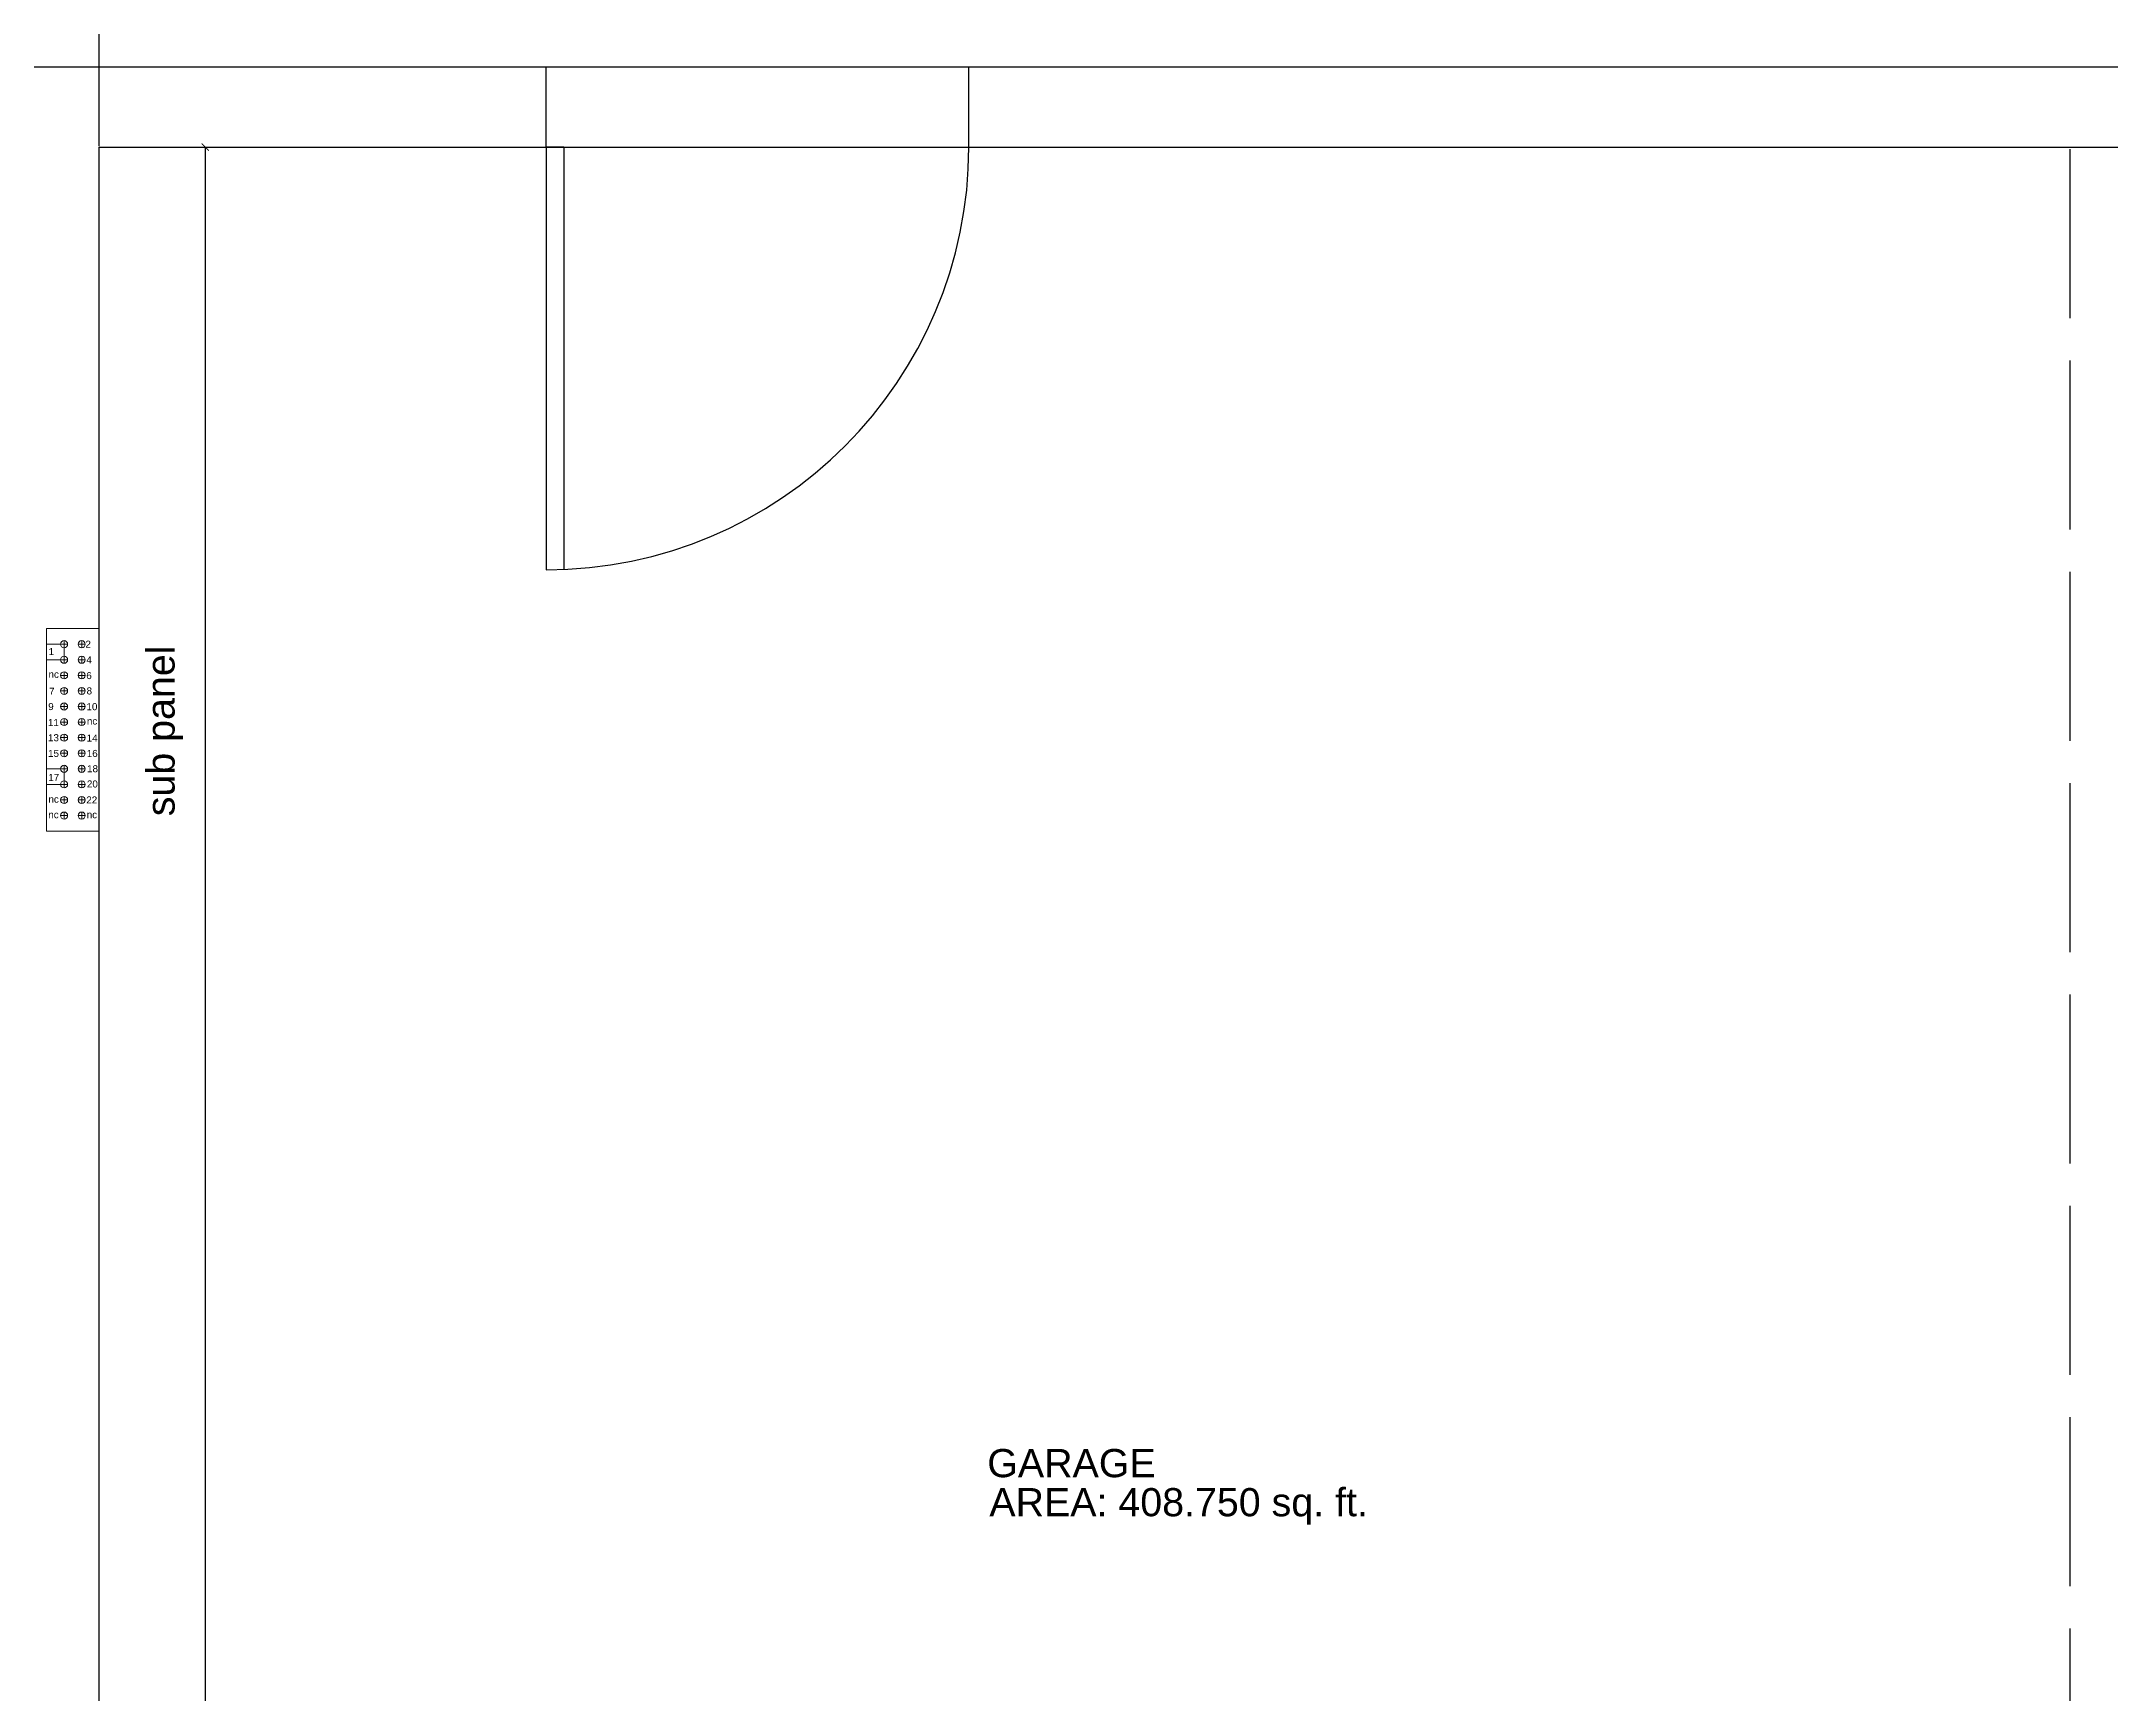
# Model space of a CAD drawing. Header units: inches. Extents: x -467 to 16, y 495 to 1144.
# Drawn here: x -272.2 to -125.3, y 962 to 1079.3 of the extents above; entities that cross this region are included whole.
import ezdxf

# ---------------------------------------------------------------- set-up
doc = ezdxf.new("R2010")
doc.units = ezdxf.units.IN
doc.header["$MEASUREMENT"] = 0
doc.header["$PDMODE"] = 35
doc.linetypes.add('ACAD_ISO02W100', pattern=[15, 12, -3])
doc.layers.get('0').update_dxf_attribs({"color": 1, "lineweight": 9})
doc.layers.get('Defpoints').update_dxf_attribs({"lineweight": 9})
for name, color, linetype, lineweight in [('A101-Dimensions', 7, 'Continuous', 9), ('A101-Floorplan-1st-floor', 7, 'Continuous', 9), ('A101-Text', 7, 'Continuous', 9)]:
    doc.layers.add(name, color=color, linetype=linetype, lineweight=lineweight)
doc.styles.add('Small', font='Arial.ttf', dxfattribs={"height": 0.125})
doc.styles.get("Standard").update_dxf_attribs({"font": 'Arial.ttf', "height": 2})
doc.dimstyles.get("Standard").update_dxf_attribs({"dimtxt": 0.18, "dimasz": 0.5, "dimexe": 0.18, "dimexo": 0.0625, "dimgap": 0.09, "dimtad": 0, "dimtoh": 1, "dimdec": 3, "dimzin": 0, "dimdsep": 46, "dimlunit": 4, "dimtxsty": 'Standard', "dimblk": 'ARCHTICK', "dimblk1": 'ARCHTICK', "dimblk2": 'ARCHTICK', "dimcen": 0.09, "dimadec": 1, "dimazin": 0, "dimtfac": 1, "dimtdec": 3, "dimtofl": 0, "dimtmove": 0, "dimatfit": 3, "dimfxl": 1, "dimtolj": 1, "dimtzin": 0, "dimarcsym": 0})

# ---------------------------------------------------------------- blocks, each defined once
blk = doc.blocks.new('garage-door-exit-to-trailer')
at = {"layer": 'A101-Floorplan-1st-floor', "lineweight": 30}
for p, q in [((0, 0), (0, -30)), ((1.25, 0), (0, 0)), ((1.25, 0), (1.25, -29.97))]:
    blk.add_line(p, q, dxfattribs=at)
blk.add_arc((0, 0), 30, 270, 0, dxfattribs=at)
blk = doc.blocks.new('_ArchTick')
at = {"color": 0, "linetype": 'ByBlock', "lineweight": 30, "const_width": 0.15}
blk.add_lwpolyline([(-0.5, -0.5), (0.5, 0.5)], dxfattribs=at)
blk = doc.blocks.new('*D184')
at = {"layer": 'A101-Dimensions', "color": 0, "lineweight": -2, "transparency": 16777216}
for p, q in [((-268.01, 1071.75), (-260.37, 1071.75)), ((-260.55, 1071.75), (-260.55, 946.79)), ((-260.55, 814.74), (-260.55, 939.7)), ((-268.01, 814.74), (-260.37, 814.74))]:
    blk.add_line(p, q, dxfattribs=at)
at = {"layer": 'Defpoints', "color": 0, "lineweight": 5, "transparency": 16777216}
for p in [(-268.07, 1071.75), (-268.07, 814.74), (-260.55, 814.74)]:
    blk.add_point(p, dxfattribs=at)
at = {"layer": 'A101-Dimensions', "color": 0, "lineweight": -2, "transparency": 16777216, "xscale": 0.5, "yscale": 0.5, "zscale": 0.5}
for p, rotation in [((-260.55, 1071.75), 90), ((-260.55, 814.74), 270)]:
    blk.add_blockref('_ArchTick', p, dxfattribs=dict(at, rotation=rotation))
at = {"layer": 'A101-Dimensions', "color": 0, "lineweight": 5, "transparency": 16777216, "insert": (-260.55, 943.25), "char_height": 2, "attachment_point": 5, "rotation": 90}
blk.add_mtext('\\A1;21\'-5"', dxfattribs=at)
blk = doc.blocks.new('*D194')
at = {"layer": 'A101-Dimensions', "color": 0, "lineweight": -2, "transparency": 16777216}
for p, q in [((-268.07, 1071.81), (-268.07, 1082.89)), ((-268.07, 1082.71), (-150.75, 1082.71)), ((-24.89, 1082.71), (-142.21, 1082.71)), ((-24.89, 1071.81), (-24.89, 1082.89))]:
    blk.add_line(p, q, dxfattribs=at)
at = {"layer": 'Defpoints', "color": 0, "lineweight": 5, "transparency": 16777216}
for p in [(-24.89, 1082.71), (-268.07, 1071.75), (-24.89, 1071.75)]:
    blk.add_point(p, dxfattribs=at)
at = {"layer": 'A101-Dimensions', "color": 0, "lineweight": -2, "transparency": 16777216, "xscale": 0.5, "yscale": 0.5, "zscale": 0.5, "rotation": 180}
blk.add_blockref('_ArchTick', (-268.07, 1082.71), dxfattribs=at)
at = {"layer": 'A101-Dimensions', "color": 0, "lineweight": -2, "transparency": 16777216, "xscale": 0.5, "yscale": 0.5, "zscale": 0.5}
blk.add_blockref('_ArchTick', (-24.89, 1082.71), dxfattribs=at)
at = {"layer": 'A101-Dimensions', "color": 0, "lineweight": 5, "transparency": 16777216, "insert": (-146.48, 1082.71), "char_height": 2, "attachment_point": 5, "rotation": 180}
blk.add_mtext('\\A1;20\'-3{\\H1x;\\S1/8;}"', dxfattribs=at)

msp = doc.modelspace()

# ---------------------------------------------------------------- linework, layer by layer
at = {"layer": 'A101-Floorplan-1st-floor', "lineweight": -3}
for p, q in [((-272.8181, 1077.4373), (-19.386, 1077.4373)), ((-236.3507, 1071.7498), (-236.3507, 1077.4373)), ((-206.3547, 1071.7498), (-206.3547, 1077.4373))]:
    msp.add_line(p, q, dxfattribs=at)
at = {"layer": 'A101-Floorplan-1st-floor', "linetype": 'ACAD_ISO02W100', "lineweight": -3}
msp.add_line((-128.1931, 849.5935), (-128.1931, 1071.7498), dxfattribs=at)
at = {"layer": 'A101-Floorplan-1st-floor', "lineweight": 5}
for p, q in [((-268.0681, 1022.3748), (-268.0681, 1038.3748)), ((-271.8181, 1023.1873), (-271.8181, 1037.5673)), ((-271.8181, 1037.5673), (-268.0681, 1037.5673)), ((-270.5681, 1036.4611), (-271.8181, 1036.4611)), ((-270.8181, 1036.4611), (-270.3181, 1036.4611)), ((-270.5681, 1036.2111), (-270.5681, 1036.7111)), ((-270.5681, 1035.355), (-270.5681, 1036.4611)), ((-270.5681, 1035.105), (-270.5681, 1035.605)), ((-269.5681, 1036.4611), (-269.0681, 1036.4611)), ((-269.3181, 1036.2111), (-269.3181, 1036.7111)), ((-269.3181, 1035.105), (-269.3181, 1035.605)), ((-271.8181, 1035.355), (-270.5681, 1035.355)), ((-270.8181, 1035.355), (-270.3181, 1035.355)), ((-270.8181, 1034.2488), (-270.3181, 1034.2488)), ((-270.5681, 1033.9988), (-270.5681, 1034.4988)), ((-269.5681, 1035.355), (-269.0681, 1035.355)), ((-269.5681, 1034.2488), (-269.0681, 1034.2488)), ((-269.3181, 1033.9988), (-269.3181, 1034.4988)), ((-270.8181, 1033.1427), (-270.3181, 1033.1427)), ((-270.5681, 1032.8927), (-270.5681, 1033.3927)), ((-269.5681, 1033.1427), (-269.0681, 1033.1427)), ((-269.3181, 1032.8927), (-269.3181, 1033.3927)), ((-270.8181, 1032.0365), (-270.3181, 1032.0365)), ((-270.5681, 1031.7865), (-270.5681, 1032.2865)), ((-270.5681, 1030.6804), (-270.5681, 1031.1804)), ((-269.5681, 1032.0365), (-269.0681, 1032.0365)), ((-269.3181, 1031.7865), (-269.3181, 1032.2865)), ((-269.3181, 1030.6804), (-269.3181, 1031.1804)), ((-270.8181, 1030.9304), (-270.3181, 1030.9304)), ((-270.8181, 1029.8242), (-270.3181, 1029.8242)), ((-270.5681, 1029.5742), (-270.5681, 1030.0742)), ((-269.5681, 1030.9304), (-269.0681, 1030.9304)), ((-269.5681, 1029.8242), (-269.0681, 1029.8242)), ((-269.3181, 1029.5742), (-269.3181, 1030.0742)), ((-270.8181, 1028.7181), (-270.3181, 1028.7181)), ((-270.5681, 1028.4681), (-270.5681, 1028.9681)), ((-269.5681, 1028.7181), (-269.0681, 1028.7181)), ((-269.3181, 1028.4681), (-269.3181, 1028.9681)), ((-270.5681, 1027.6119), (-271.8181, 1027.6119)), ((-271.8181, 1027.6119), (-271.8181, 1026.5058)), ((-270.8181, 1027.6119), (-270.3181, 1027.6119)), ((-270.5681, 1027.3619), (-270.5681, 1027.8619)), ((-270.5681, 1026.5058), (-270.5681, 1027.6119)), ((-270.5681, 1026.2558), (-270.5681, 1026.7558)), ((-269.5681, 1027.6119), (-269.0681, 1027.6119)), ((-269.3181, 1027.3619), (-269.3181, 1027.8619)), ((-269.3181, 1026.2558), (-269.3181, 1026.7558)), ((-271.8181, 1026.5058), (-270.5681, 1026.5058)), ((-270.8181, 1026.5058), (-270.3181, 1026.5058)), ((-270.8181, 1025.3996), (-270.3181, 1025.3996)), ((-270.5681, 1025.1496), (-270.5681, 1025.6496)), ((-269.5681, 1026.5058), (-269.0681, 1026.5058)), ((-269.5681, 1025.3996), (-269.0681, 1025.3996)), ((-269.3181, 1025.1496), (-269.3181, 1025.6496)), ((-270.8181, 1024.2935), (-270.3181, 1024.2935)), ((-270.5681, 1024.0435), (-270.5681, 1024.5435)), ((-269.5681, 1024.2935), (-269.0681, 1024.2935)), ((-269.3181, 1024.0435), (-269.3181, 1024.5435)), ((-271.8181, 1023.1873), (-268.0681, 1023.1873))]:
    msp.add_line(p, q, dxfattribs=at)
at = {"layer": 'A101-Floorplan-1st-floor', "lineweight": -3}
msp.add_lwpolyline([(-129.3181, 851.4998), (-129.3181, 814.7429), (-268.0681, 814.7429), (-268.0681, 1071.7498), (-24.886, 1071.7498), (-24.886, 849.5935), (-129.3181, 849.5935)], dxfattribs=at)
at = {"layer": 'A101-Floorplan-1st-floor', "lineweight": 5}
for centre in [(-270.5681, 1036.4611), (-270.5681, 1035.355), (-269.3181, 1036.4611), (-269.3181, 1035.355), (-270.5681, 1034.2488), (-269.3181, 1034.2488), (-270.5681, 1033.1427), (-269.3181, 1033.1427), (-270.5681, 1032.0365), (-270.5681, 1030.9304), (-269.3181, 1032.0365), (-269.3181, 1030.9304), (-270.5681, 1029.8242), (-269.3181, 1029.8242), (-270.5681, 1028.7181), (-269.3181, 1028.7181), (-270.5681, 1027.6119), (-270.5681, 1026.5058), (-269.3181, 1027.6119), (-269.3181, 1026.5058), (-270.5681, 1025.3996), (-269.3181, 1025.3996), (-270.5681, 1024.2935), (-269.3181, 1024.2935)]:
    msp.add_circle(centre, 0.25, dxfattribs=at)

# ---------------------------------------------------------------- block references
at = {"lineweight": -3}
msp.add_blockref('garage-door-exit-to-trailer', (-236.3507, 1071.7498), dxfattribs=at)

# ---------------------------------------------------------------- texts
at = {"layer": 'A101-Floorplan-1st-floor', "lineweight": 5, "style": 'Small'}
for s, p in [('1', (-271.6716, 1035.683)), ('2', (-269.0519, 1036.2084)), ('4', (-268.9891, 1035.1013)), ('nc', (-271.6737, 1034.0729)), ('6', (-268.9929, 1033.9822)), ('7', (-271.6347, 1032.8667)), ('8', (-268.9704, 1032.8935)), ('9', (-271.6945, 1031.7815)), ('11', (-271.7149, 1030.6468)), ('10', (-268.9789, 1031.775)), ('nc', (-268.9481, 1030.7567)), ('13', (-271.7116, 1029.5719)), ('14', (-268.9652, 1029.5474)), ('15', (-271.7079, 1028.4577)), ('16', (-268.9592, 1028.4542)), ('17', (-271.6937, 1026.7485)), ('20', (-268.9481, 1026.2865)), ('18', (-268.937, 1027.3694)), ('nc', (-271.6777, 1025.2087)), ('22', (-268.9924, 1025.1512)), ('nc', (-271.6907, 1024.1073)), ('nc', (-268.9622, 1024.1073))]:
    msp.add_text(s, height=0.5, dxfattribs=at).set_placement(p)
at = {"layer": 'A101-Floorplan-1st-floor', "lineweight": 5}
msp.add_text('sub panel', height=2, rotation=90, dxfattribs=at).set_placement((-262.7235, 1024.2479))
at = {"layer": 'A101-Text', "lineweight": 5}
for s, p in [('GARAGE', (-205.0434, 977.3236)), ('AREA: 408.750 sq. ft.', (-204.8957, 974.5512))]:
    msp.add_text(s, height=2, dxfattribs=at).set_placement(p)

# ---------------------------------------------------------------- dimensions: what is measured, and where the dimension line sits
at = {"layer": 'A101-Dimensions', "lineweight": 5}
dim = msp.add_linear_dim(base=(-24.886, 1082.7149), p1=(-268.0681, 1071.7498), p2=(-24.886, 1071.7498), dimstyle='Standard', override={"dimscale": 1, "dimtix": 0, "dimtofl": 0, "dimtmove": 0, "dimatfit": 3}, dxfattribs=at)
dim.commit()
dim.dimension.update_dxf_attribs({"geometry": '*D194', "text_midpoint": (-146.477, 1082.7149)})
dim = msp.add_linear_dim(base=(-260.5498, 814.7429), p1=(-268.0681, 1071.7498), p2=(-268.0681, 814.7429), angle=90, dimstyle='Standard', override={"dimscale": 1, "dimtix": 0, "dimtofl": 0, "dimtmove": 0, "dimatfit": 3}, dxfattribs=at)
dim.commit()
dim.dimension.update_dxf_attribs({"geometry": '*D184', "text_midpoint": (-260.5498, 943.2463)})

doc.saveas('drawing.dxf')
